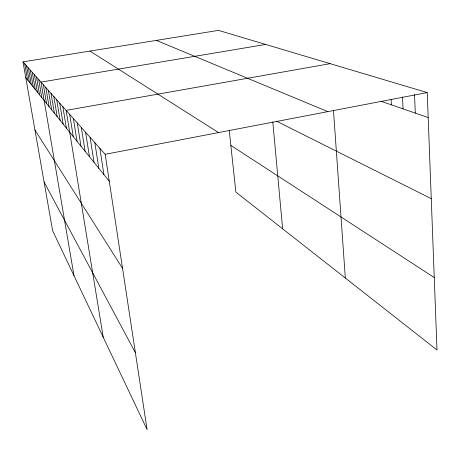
<?xml version="1.0" encoding="UTF-8"?>
<svg xmlns="http://www.w3.org/2000/svg" width="460" height="460" viewBox="0 0 460 460"><rect width="100%" height="100%" fill="white"/><g stroke="black" fill="none" stroke-linecap="round" stroke-linejoin="round"><path stroke-width="0.69" d="M427.236 92.587L218.471 30.383L23 61.864L105.179 154.301L427.236 92.587L437 349.997L235.876 192.107L229.23 130.347M330.176 63.664L66.131 110.383L103.207 337.214M265.656 44.442L40.992 82.099L74.002 275.707M380.92 101.217L428.185 117.57M156.4 40.382L327.802 111.636M276.822 121.308L431.261 198.662M89.987 51.077L218.534 132.578M230.851 145.389L434.251 277.564M25.789 77.763L109.279 181.246M34.966 130.065L122.538 268.364M44.085 182.028L135.372 352.653M23 61.864L52.624 230.69L147.091 429.617L105.179 154.301M28.399 67.936L31.297 84.588M26.542 65.849L29.4 82.237M24.742 63.825L27.565 79.965M34.368 74.646L37.375 92.126M32.309 72.335L35.282 89.527M30.32 70.098L33.258 87.015M38.703 79.528L41.797 97.6M36.495 77.044L39.548 94.812M48.392 90.424L51.658 109.825M45.828 87.544L49.053 106.593M43.366 84.772L46.54 103.483M53.826 96.537L57.184 116.679M51.054 93.42L54.366 113.183M59.714 103.166L63.175 124.102M56.706 99.78L60.122 120.313M62.853 106.697L66.367 128.058M69.661 114.35L73.278 136.626M77.24 122.877L80.971 146.159M73.358 118.513L77.033 141.277M81.311 127.46L85.106 151.282M90.102 137.345L94.018 162.328M85.594 132.273L89.447 156.664M94.858 142.692L98.831 168.297M99.872 148.339L103.908 174.593M272.791 121.9L282.641 228.815M333.471 110.314L345.328 278.03M391.098 99.193L391.385 104.84M402.5 96.962L403.052 108.876M414.512 94.461L415.305 113.114"/></g></svg>
